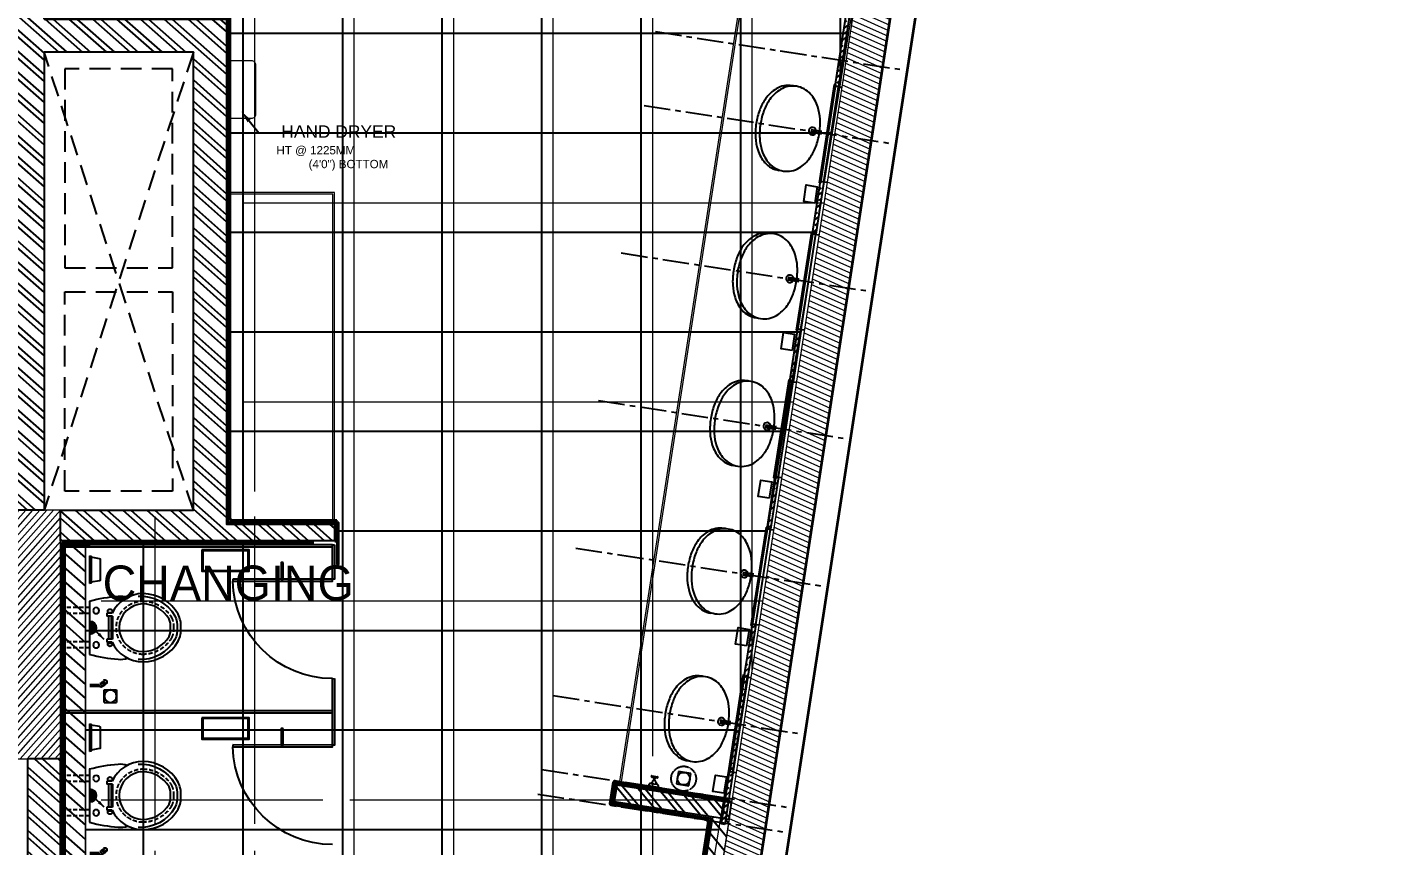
# Model space of a CAD drawing. Header units: millimetres. Extents: x 263321 to 4958806, y 33647 to 987811.
# Drawn here: x 2412787 to 2421064, y 479436 to 484368 of the extents above; entities that cross this region are included whole.
import ezdxf
from ezdxf import colors
from ezdxf.entities.mleader import LeaderData, LeaderLine
from ezdxf.math import Vec2, Vec3

# ---------------------------------------------------------------- set-up
doc = ezdxf.new("R2010")
doc.units = ezdxf.units.MM
doc.linetypes.add('CENTER', pattern=[50.8, 31.75, -6.35, 6.35, -6.35])
doc.linetypes.add('HIDDEN', pattern=[0.375, 0.25, -0.125])
for name, color, linetype in [('A-PLAN-CL', 8, 'CENTER'), ('A-PLAN-GRANITE', 5, 'Continuous'), ('A-PLAN-HATCH2', 8, 'Continuous'), ('A-PLAN-HIDDEN', 1, 'HIDDEN'), ('A-PLAN-PLASTER', 67, 'Continuous'), ('A-PLAN-SANITARY FIXTURES', 35, 'Continuous'), ('A-PLAN-TILE', 32, 'Continuous'), ('A-PLAN-WALL', 6, 'Continuous'), ('A-PLAN-WALL HATCH', 8, 'Continuous'), ('FLOORING TOA', 7, 'Continuous'), ('TEXT', 250, 'Continuous'), ('TOA-FC-MODULAR', 7, 'Continuous')]:
    doc.layers.add(name, color=color, linetype=linetype)
for name, color, linetype, lineweight in [('A-PLAN-COLUMN', 3, 'Continuous', 0), ('A-PLAN-RCC-HATCH', 8, 'Continuous', 13), ('A-PLAN-THIN', 251, 'Continuous', 15), ('Base 7th & 9th', 250, 'Continuous', 35), ('FC DIM', 7, 'Continuous', 0), ('SANITARY', 34, 'Continuous', 20), ('TOA-FL-TILE-4', 8, 'Continuous', 5)]:
    doc.layers.add(name, color=color, linetype=linetype, lineweight=lineweight)
doc.styles.add('ARIAL', font='arial.ttf')
doc.styles.get("Standard").update_dxf_attribs({"font": 'arial.ttf'})

# ---------------------------------------------------------------- blocks, each defined once
blk = doc.blocks.new('WC')
at = {"layer": 'A-PLAN-SANITARY FIXTURES', "color": 35}
for p, q in [((-59, 416.3), (-10, 424.7)), ((-10, 424.7), (-10, 274.8)), ((0, 433.3), (0, 266.3)), ((-64, 411.3), (-64, 288.3)), ((-59, 283.3), (-10, 274.8)), ((-162.6, -375), (-162.6, -450)), ((-87.6, -375), (-162.6, -375)), ((-87.6, -450), (-87.6, -375)), ((-56.5, -355), (-56.4, -344.5)), ((-56.5, -355), (0, -355)), ((-56.4, -344.5), (0, -344.5)), ((-87.6, -450), (-162.6, -450))]:
    blk.add_line(p, q, dxfattribs=at)
at = {"layer": 'A-PLAN-SANITARY FIXTURES'}
for p, q in [((-135.4, 87.3), (-103.3, 87.3)), ((-110.5, 92.1), (-134.3, 92.1)), ((-103.3, 87.3), (-103.3, 68.9)), ((0, 160.7), (0, -160.7)), ((-137.8, 68.9), (-103.3, 68.9)), ((-137.8, 68.9), (-137.8, -68.9)), ((-129.5, 68.9), (-129.5, -68.9)), ((-114.4, 68.9), (-114.4, -68.9)), ((-137.8, -68.9), (-103.3, -68.9)), ((-103.3, -68.9), (-103.3, -87.3)), ((-87.6, -70.4), (-20, -2.9)), ((-135.4, -87.3), (-103.3, -87.3)), ((-110.5, -92.1), (-134.3, -92.1))]:
    blk.add_line(p, q, dxfattribs=at)
at = {"layer": 'A-PLAN-SANITARY FIXTURES', "linetype": 'HIDDEN', "ltscale": 100}
for p, q in [((0, 121.7), (160.7, 121.7)), ((0, 85), (160.7, 85)), ((160.7, 121.7), (160.7, 85)), ((0, -85), (160.7, -85)), ((0, -121.7), (160.7, -121.7)), ((160.7, -85), (160.7, -121.7))]:
    blk.add_line(p, q, dxfattribs=at)
at = {"layer": 'A-PLAN-SANITARY FIXTURES'}
for points in [[(-550, 0, -0.12736), (-533.6, 81.5, -0.267926), (-321.6, 205.5, -0.291082), (-135.4, 87.3, -0.267926)], [(-292.7, 190, 0.282395), (-514.3, 71.3, 0.128205), (-528.2, 0, 0.128205), (-514.3, -71.3, 0.282395), (-292.7, -192.4)], [(0, 160.7, 0.051675), (-171.6, 190, 0.105989), (-229.1, 183.6, 0.06337)], [(-135.4, -87.3, -0.291082), (-321.6, -205.5, -0.267926), (-533.6, -81.5, -0.12736), (-550, 0, -0.12736)], [(0, -160.7, -0.051675), (-171.6, -190, -0.105989), (-229.1, -183.6, -0.06337)]]:
    blk.add_lwpolyline(points, format="xyb", dxfattribs=at)
at = {"layer": 'A-PLAN-SANITARY FIXTURES', "linetype": 'HIDDEN', "ltscale": 100}
blk.add_lwpolyline([(-505.2, 0, -0.129476), (-493.9, 60.6, -0.265771), (-321.5, 160.7, -1), (-321.5, -160.7, -0.265771), (-493.9, -60.6, -0.129476)], format="xyb", close=True, dxfattribs=at)
at = {"layer": 'A-PLAN-SANITARY FIXTURES'}
blk.add_lwpolyline([(-487.9, 0, -0.130858), (-478.6, 52.6, -0.264614), (-321.4, 143.5, -0.999609), (-321.4, -143.5, -0.264614), (-478.6, -52.6, -0.130858)], format="xyb", close=True, dxfattribs=at)
at = {"layer": 'A-PLAN-SANITARY FIXTURES', "const_width": 40}
blk.add_lwpolyline([(0, 20, 1), (0, -20, 1)], format="xyb", dxfattribs=at)
at = {"layer": 'A-PLAN-SANITARY FIXTURES'}
for centre in [(-39.3, 103.3), (-39.3, -103.3)]:
    blk.add_circle(centre, 18.4, dxfattribs=at)
at = {"layer": 'A-PLAN-SANITARY FIXTURES', "color": 35}
blk.add_circle((-125.1, -412.5), 37.5, dxfattribs=at)
for centre, radius, start, end in [((-59, 411.3), 5, 90, 180), ((0, 423.3), 10, 90.01201, 171.46923), ((-59, 288.3), 5, 180, 270), ((0, 276.3), 10, 188.53077, 269.98799), ((-90.9, -327.2), 13.4, 59.03852, 15.49678), ((-80.1, -336.9), 13.4, 80.60332, 25.70351), ((-69.4, -344.4), 13.4, 84.22203, 337.48366)]:
    blk.add_arc(centre, radius, start, end, dxfattribs=at)
at = {"layer": 'A-PLAN-SANITARY FIXTURES'}
for centre, radius, start, end in [((-122.4, 99), 13.8, 329.83099, 210.16901), ((0, 0), 40, 90.03581, 269.96419), ((-122.4, -99), 13.8, 149.83099, 30.16901)]:
    blk.add_arc(centre, radius, start, end, dxfattribs=at)
blk.add_solid([(-62.5, -31.2), (-48.4, -45.3), (-87.6, -70.4)], dxfattribs=at)
blk = doc.blocks.new('FT')
at = {"layer": 'A-PLAN-SANITARY FIXTURES'}
for p, q in [((37.5, 37.5), (-37.5, 37.5)), ((-37.5, 37.5), (-37.5, -37.5)), ((37.5, -37.5), (37.5, 37.5)), ((-37.5, -37.5), (37.5, -37.5))]:
    blk.add_line(p, q, dxfattribs=at)
at = {"layer": 'A-PLAN-SANITARY FIXTURES', "color": 1, "linetype": 'HIDDEN'}
blk.add_circle((0, 0), 75, dxfattribs=at)
at = {"layer": 'A-PLAN-SANITARY FIXTURES'}
blk.add_circle((0, 0), 37.5, dxfattribs=at)
blk = doc.blocks.new('A$C086B7908')
at = {"layer": 'A-PLAN-SANITARY FIXTURES'}
for p, q in [((0, 30), (4.8, 30)), ((0, -30), (0, 30)), ((16.8, 18), (16.8, -18)), ((16.8, 12), (26.4, 12)), ((38.1, 2.4), (55.7, 2.4)), ((38.4, 0), (38.4, 0)), ((55.7, 18.5), (55.7, -14.9)), ((62.9, 18.5), (62.9, -14.9)), ((4.8, -30), (0, -30)), ((26.4, -12), (16.8, -12)), ((38.1, -2.4), (55.7, -2.4))]:
    blk.add_line(p, q, dxfattribs=at)
for centre, radius, start, end in [((4.8, 18), 12, 0, 90), ((26.4, 0), 12, 0, 90), ((26.4, 0), 12, 270, 0), ((59.3, 18.5), 3.6, 0, 180), ((4.8, -18), 12, 270, 0), ((59.3, -14.9), 3.6, 180, 0)]:
    blk.add_arc(centre, radius, start, end, dxfattribs=at)
blk = doc.blocks.new('MIR')
at = {"layer": 'A-PLAN-SANITARY FIXTURES'}
for p, q in [((-8, 590), (-48, 590)), ((-28, 10), (-28, 590)), ((-8, 10), (-48, 10))]:
    blk.add_line(p, q, dxfattribs=at)
at = {"layer": 'A-PLAN-SANITARY FIXTURES', "color": 86, "ltscale": 3}
for p, q in [((0, 600), (-8, 600)), ((-8, 600), (-8, 0)), ((0, 600), (0, 0)), ((0, 0), (-8, 0))]:
    blk.add_line(p, q, dxfattribs=at)
blk = doc.blocks.new('A$C01672F36')
at = {"layer": 'A-PLAN-SANITARY FIXTURES'}
for p, q in [((332.3, 260.9), (398.3, 260.9)), ((332.3, 244.4), (398.3, 244.4))]:
    blk.add_line(p, q, dxfattribs=at)
at = {"layer": 'A-PLAN-SANITARY FIXTURES', "extrusion": (0, 0, -1)}
for centre, major_axis, start_param, end_param in [((179.5, 374.1), (100.9, 100.9), 4.802685, 5.497787), ((205.4, 374.1), (100.9, 100.9), 4.802685, 5.497787), ((205.4, 374.1), (-100.9, 100.9), 0.785398, 1.4805), ((299, 282.6), (209.7, 209.7), 4.129895, 4.387986), ((225.3, 319.2), (151.5, 151.5), 4.387986, 4.802685), ((324.9, 282.6), (209.7, 209.7), 4.129895, 4.387986), ((251.1, 319.2), (-151.5, 151.5), 5.958782, 6.373481), ((159.6, 319.2), (151.5, 151.5), 6.192889, 6.607589), ((85.8, 282.6), (-209.7, 209.7), 1.8952, 2.153291), ((416.4, 258.4), (294.5, 294.5), 3.926991, 4.129895), ((442.3, 258.4), (-294.5, 294.5), 5.497787, 5.700691), ((-31.6, 258.4), (294.5, 294.5), 0.582494, 0.785398), ((416.4, 258.4), (-294.5, 294.5), 5.294883, 5.497787), ((442.3, 258.4), (294.5, 294.5), 3.724087, 3.926991), ((-31.6, 258.4), (294.5, 294.5), 0.785398, 0.988302), ((299, 234.3), (209.7, 209.7), 3.465996, 3.724087), ((324.9, 234.3), (-209.7, 209.7), 5.036792, 5.294883), ((85.8, 234.3), (209.7, 209.7), 0.988302, 1.246393), ((225.3, 197.6), (151.5, 151.5), 3.051297, 3.465996), ((251.1, 197.6), (151.5, 151.5), 3.051297, 3.465996), ((159.6, 197.6), (-151.5, 151.5), 2.817189, 3.231889), ((179.5, 142.7), (100.9, 100.9), 2.356194, 3.051297), ((205.4, 142.7), (100.9, 100.9), 2.356194, 3.051297), ((179.5, 142.7), (-100.9, 100.9), 3.836216, 3.926991), ((205.4, 142.7), (-100.9, 100.9), 3.231889, 3.926991)]:
    blk.add_ellipse(centre, major_axis=major_axis, ratio=1, start_param=start_param, end_param=end_param, dxfattribs=at)
at = {"layer": 'A-PLAN-SANITARY FIXTURES'}
blk.add_ellipse((342.6, 252.7), major_axis=(-16, 16), ratio=1, dxfattribs=at)
blk = doc.blocks.new('3')
at = {"layer": 'A-PLAN-SANITARY FIXTURES'}
blk.add_lwpolyline([(6494549.2, -2162401.7), (6494537.2, -2162401.7), (6494537.2, -2161801.7), (6494549.2, -2161801.7)], close=True, dxfattribs=at)
blk.add_arc((6494550.6, -2161800.4), 601.4, 180.11961, 268.72294, dxfattribs=at)
blk = doc.blocks.new('PH')
at = {"layer": 'A-PLAN-SANITARY FIXTURES'}
for points in [[(142.5, 135.5), (142.5, 7.5), (-142.5, 7.5), (-142.5, 135.5)], [(137.5, 130.5), (137.5, 12.5), (-137.5, 12.5), (-137.5, 130.5)]]:
    blk.add_lwpolyline(points, close=True, dxfattribs=at)

msp = doc.modelspace()

# ---------------------------------------------------------------- hatches: boundary and pattern name
at = {"layer": 'A-PLAN-GRANITE'}
h = msp.add_hatch(dxfattribs=at)
h.set_pattern_fill('ANSI33', color=256, scale=200, angle=264.71629, style=0)
h.set_pattern_definition([(219.716287, (3097206.945, 1044853.246), (-31.9493253, 38.4608972), []), (219.716287, (3097203.69, 1044818.04), (-31.9493253, 38.4608972), [25, -12.5])])
h.paths.add_polyline_path([(2417676.3, 484011.5), (2417656.6, 484014.6), (2417891.2, 485538.1), (2417911.5, 485538.1)])
h = msp.add_hatch(dxfattribs=at)
h.set_pattern_fill('ANSI33', color=256, scale=200, angle=264.71629, style=0)
h.set_pattern_definition([(219.716287, (3062969.987, 1047905.096), (-31.9493253, 38.4608972), []), (219.716287, (3062966.73, 1047869.89), (-31.9493253, 38.4608972), [25, -12.5])])
h.paths.add_polyline_path([(2417539.3, 483122), (2417519.6, 483125.1), (2417568.3, 483441.3), (2417588, 483438.3)])
h = msp.add_hatch(dxfattribs=at)
h.set_pattern_fill('ANSI33', color=256, scale=200, angle=264.71629, style=0)
h.set_pattern_definition([(219.716287, (3062887.11, 1047008.92), (-31.9493253, 38.4608972), []), (219.716287, (3062883.853, 1046973.715), (-31.9493253, 38.4608972), [25, -12.5])])
h.paths.add_polyline_path([(2417402.3, 482232.5), (2417382.5, 482235.5), (2417431.3, 482551.8), (2417451, 482548.8)])
h = msp.add_hatch(dxfattribs=at)
h.set_pattern_fill('ANSI33', color=256, scale=200, angle=264.71629, style=0)
h.set_pattern_definition([(219.716287, (3062804.23, 1046112.744), (-31.9493253, 38.4608972), []), (219.716287, (3062800.974, 1046077.54), (-31.9493253, 38.4608972), [25, -12.5])])
h.paths.add_polyline_path([(2417265.3, 481343), (2417245.5, 481346), (2417294.2, 481662.3), (2417314, 481659.3)])
h = msp.add_hatch(dxfattribs=at)
h.set_pattern_fill('ANSI33', color=256, scale=200, angle=264.71629, style=0)
h.set_pattern_definition([(219.716287, (3062628.066, 1044207.873), (-31.9493253, 38.4608972), []), (219.716287, (3062624.81, 1044172.667), (-31.9493253, 38.4608972), [25, -12.5])])
h.paths.add_polyline_path([(2416991.1, 479563), (2416971.3, 479566), (2417157.1, 480771.8), (2417176.8, 480768.8)])
at = {"layer": 'A-PLAN-HATCH2'}
h = msp.add_hatch(dxfattribs=at)
h.set_pattern_fill('ANSI31', color=256, scale=20, angle=-86.52692, style=0)
h.set_pattern_definition([(318.473079, (2127116.784, 661004.4), (42.098715, 47.538913), [])])
h.paths.add_polyline_path([(2412986.6, 474208.1), (2412986.6, 481273.1), (2413136.6, 481273.1), (2413136.6, 474208.1)])
h = msp.add_hatch(dxfattribs=at)
h.set_pattern_fill('ANSI31', color=256, scale=500, angle=264.71629, style=0)
h.set_pattern_definition([(309.716287, (3058216.66, 388547.964), (48.0761215, 39.9366566), [])])
h.paths.add_polyline_path([(2416085.3, 474208.1), (2416917.4, 479609.8), (2417016.2, 479594.5), (2416186.5, 474208.1)])
at = {"layer": 'A-PLAN-RCC-HATCH'}
h = msp.add_hatch(dxfattribs=at)
h.set_pattern_fill('ANSI31', color=256, scale=10, angle=110.98876, style=0)
h.set_pattern_definition([(155.9887564, (2096121.675, -234058.357), (-12.91958, -29.0025335), [])])
h.paths.add_polyline_path([(2417965.9, 485757.8), (2416155.7, 474007.8), (2416378.1, 473973.6), (2418188.3, 485723.5)])
h = msp.add_hatch(dxfattribs=at)
h.set_pattern_fill('ANSI31', color=256, scale=250, angle=93.47308, style=0)
h.set_pattern_definition([(48.473079, (2008734.834, 479360.592), (23.3951343, -20.7178714), [])])
h.paths.add_polyline_path([(2412686.6, 481458.1), (2412686.6, 479958.1), (2412986.6, 479958.1), (2412986.6, 481458.1)])
at = {"layer": 'A-PLAN-WALL HATCH'}
h = msp.add_hatch(dxfattribs=at)
h.set_pattern_fill('ANSI32', color=256, scale=10, angle=-86.52692, style=0)
h.set_pattern_definition([(318.47308, (2212519.69, 243190.08), (63.148072, 71.30837), []), (318.47308, (2212522.41, 243145.26), (63.148072, 71.30837), [])])
h.paths.add_polyline_path([(2412886.6, 484418.1), (2413986.6, 484418.1), (2413986.6, 481373.1), (2414636.6, 481373.1), (2414636.6, 481273.1), (2412986.6, 481273.1), (2412986.6, 481458.1), (2413786.6, 481458.1), (2413786.6, 484218.1), (2412886.6, 484218.1), (2412886.6, 481458.1), (2412686.6, 481458.1), (2412686.6, 483758.1), (2412476.6, 483758.1), (2412476.6, 483958.1), (2412686.6, 483958.1), (2412686.6, 484518.1), (2412886.6, 484518.1)])
h = msp.add_hatch(dxfattribs=at)
h.set_pattern_fill('ANSI32', color=256, scale=10, angle=-86.52692, style=0)
h.set_pattern_definition([(318.47308, (2127116.78, 661004.4), (63.148072, 71.30837), []), (318.47308, (2127119.5, 660959.58), (63.148072, 71.30837), [])])
h.paths.add_polyline_path([(2412986.6, 474458.1), (2412986.6, 479958.1), (2412786.6, 479958.1), (2412786.6, 474458.1)])
h = msp.add_hatch(dxfattribs=at)
h.set_pattern_fill('ANSI32', color=256, scale=250, angle=264.71629, style=0)
h.set_pattern_definition([(309.716287, (2831105.66, 92919.89), (72.114182, 59.904985), []), (309.716287, (2831101.59, 92875.89), (72.114182, 59.904985), [])])
h.paths.add_polyline_path([(2417031.4, 479693.4), (2416339.6, 479799.9), (2416324.4, 479701.1), (2417016.2, 479594.5)])
at = {"layer": 'FLOORING TOA', "true_color": 0xc7c8ca}
h = msp.add_hatch(dxfattribs=at)
h.set_pattern_fill('EARTH', color=9, scale=120)
edge = h.paths.add_edge_path()
edge.add_line((2399150.3, 470683.1), (2406751.6, 470683.1))
edge.add_line((2406751.6, 470683.1), (2406751.6, 489283.1))
edge.add_line((2406751.6, 489283.1), (2406777, 491421.9))
edge.add_line((2406777, 491421.9), (2410711.6, 491383.1))
edge.add_line((2410711.6, 491383.1), (2410711.6, 490662.8))
edge.add_line((2410711.6, 490662.8), (2412251.6, 490662.8))
edge.add_line((2412251.6, 490662.8), (2412251.6, 491383.1))
edge.add_line((2412251.6, 491383.1), (2413501.6, 491383.1))
edge.add_line((2413501.6, 491383.1), (2413501.6, 490641.9))
edge.add_line((2413501.6, 490641.9), (2414541.6, 490641.9))
edge.add_line((2414541.6, 490641.9), (2414541.6, 491383.1))
edge.add_line((2414541.6, 491383.1), (2419059.8, 491383.1))
edge.add_line((2419059.8, 491383.1), (2419290.9, 492883.1))
edge.add_line((2419290.9, 492883.1), (2413191.6, 492883.1))
edge.add_line((2413191.6, 492883.1), (2413191.6, 495458.2))
edge.add_line((2413191.6, 495458.2), (2416206.2, 495458.2))
edge.add_line((2416206.2, 495458.2), (2416206.2, 496558.2))
edge.add_line((2416206.2, 496558.2), (2413191.6, 496558.2))
edge.add_line((2413191.6, 496558.2), (2413191.6, 498963.1))
edge.add_line((2413191.6, 498963.1), (2411651.6, 498963.1))
edge.add_line((2411651.6, 498963.1), (2411651.6, 492883.1))
edge.add_line((2411651.6, 492883.1), (2404451.6, 492883.1))
edge.add_line((2404451.6, 492883.1), (2404452.6, 502283.1))
edge.add_line((2404452.6, 502283.1), (2402951.6, 502283.1))
edge.add_line((2402951.6, 502283.1), (2402951.4, 497183.5))
edge.add_line((2402951.4, 497183.5), (2402951.6, 497133.1))
edge.add_line((2402951.6, 497133.1), (2399951.6, 497133.1))
edge.add_line((2399951.6, 497133.1), (2399951.6, 505326.9))
edge.add_arc((2397396.4, -38564.5), 543897.4, 89.730828, 95.307778)
edge.add_line((2347082.8, 503000.8), (2347082.9, 472483.1))
edge.add_line((2347082.9, 472483.1), (2343851.6, 472483.1))
edge.add_line((2343851.6, 472483.1), (2343851.6, 458383.2))
edge.add_line((2343851.6, 458383.2), (2354252.4, 458383.2))
edge.add_line((2354252.4, 458383.2), (2354252.7, 455753.4))
edge.add_arc((2374151.3, 141679.3), 314703.8, 88.069715, 93.625218, ccw=False)
edge.add_line((2384751.6, 456204.5), (2384751.6, 459200.3))
edge.add_line((2384751.6, 459200.3), (2394751.8, 459200.3))
edge.add_line((2394751.8, 459200.3), (2394749.6, 457484.3))
edge.add_line((2394749.6, 457484.3), (2395751.6, 457483.1))
edge.add_line((2395751.6, 457483.1), (2395751.6, 458383.1))
edge.add_line((2395751.6, 458383.1), (2396651.6, 458383.1))
edge.add_line((2396651.6, 458383.1), (2396651.6, 459197.4))
edge.add_line((2396651.6, 459197.4), (2399811.2, 459198))
edge.add_line((2399811.2, 459198), (2399811.2, 460833.1))
edge.add_line((2399811.2, 460833.1), (2398551.6, 460833.1))
edge.add_line((2398551.6, 460833.1), (2398551.6, 466883.1))
edge.add_line((2398551.6, 466883.1), (2403551.7, 466883.1))
edge.add_line((2403551.7, 466883.1), (2403551.7, 465533.1))
edge.add_line((2403551.7, 465533.1), (2407851.7, 465533.1))
edge.add_line((2407851.7, 465533.1), (2407851.7, 460783.1))
edge.add_line((2407851.7, 460783.1), (2409491.6, 460783.1))
edge.add_line((2409491.6, 460783.1), (2409496.3, 466883.1))
edge.add_line((2409496.3, 466883.1), (2415285.8, 466883.1))
edge.add_line((2415285.8, 466883.1), (2415516.9, 468383.1))
edge.add_line((2415516.9, 468383.1), (2399151.6, 468383.1))
edge.add_arc((2399151.6, 468983.1), 600, 180.00022, 269.99765, ccw=False)
edge.add_line((2398551.6, 468983.1), (2398551.6, 470083.1))
edge.add_arc((2399151.6, 470083.1), 600, 90.12503, 179.99987, ccw=False)
edge = h.paths.add_edge_path(flags=16)
edge.add_line((2350804.3, 495933.1), (2349254.3, 495933.1))
edge.add_arc((2349254.3, 495533.1), 400, 90.00028, 179.78887)
edge.add_line((2348854.3, 495534.5), (2348854.3, 492844.4))
edge.add_line((2348854.3, 492844.4), (2350804.3, 492844.4))
edge.add_line((2350804.3, 492844.4), (2350804.3, 495933.1))
h.paths.add_polyline_path([(2380451.6, 495933.1), (2394411.6, 495933.1), (2394411.6, 489283.1), (2388129.7, 489289.9), (2388129.7, 487283.1), (2379984.7, 487283), (2379984.7, 489283.1), (2380551.6, 489283.1)], flags=16)
edge = h.paths.add_edge_path(flags=16)
edge.add_line((2404951.6, 487283.1), (2348951.6, 487283.1))
edge.add_arc((2348951.6, 486983.1), 300, 90, 179.99701)
edge.add_line((2348651.6, 486983.1), (2348650.9, 472483.1))
edge.add_line((2348650.9, 472483.1), (2404951.6, 472483.1))
edge.add_line((2404951.6, 472483.1), (2404951.6, 487283.1))
h.paths.add_polyline_path([(2396751.6, 460833.1), (2396751.6, 464283.1)], flags=16)
at = {"layer": 'TOA-FC-MODULAR'}
h = msp.add_hatch(dxfattribs=at)
h.set_pattern_fill('_USER', color=252, scale=600, angle=270, double=1, pattern_type=0)
h.set_pattern_definition([(270, (2412886.66, 485533.06), (600, -1e-13), []), (0, (2412886.66, 485533.06), (0, 600), [])])
h.paths.add_polyline_path([(2412886.7, 485557.9), (2417934.8, 485558.1), (2416085.3, 474208.1), (2413136.6, 474208.1), (2413136.6, 481273.1), (2414636.6, 481273.1), (2414636.6, 481373.1), (2413986.6, 481373.1), (2413986.6, 484418.1), (2412886.6, 484418.1)])
at = {"layer": 'TOA-FL-TILE-4'}
h = msp.add_hatch(dxfattribs=at)
h.set_pattern_fill('_USER', color=253, scale=600, angle=90, pattern_type=0)
h.set_pattern_definition([(90, (2412956, 485710.15), (-600, 4e-14), [])])
edge = h.paths.add_edge_path()
edge.add_line((2412956, 485710.2), (2412956, 484615.2))
edge.add_line((2412956, 484615.2), (2414071, 484615.2))
edge.add_arc((2414071, 484605.2), 10, -0.00004, 90.00004, ccw=False)
edge.add_line((2414081, 484605.2), (2414081, 481570.2))
edge.add_line((2414081, 481570.2), (2414721, 481570.2))
edge.add_arc((2414721, 481560.2), 10, -0.26121, 90, ccw=False)
edge.add_line((2414731, 481560.1), (2414723, 481303.2))
edge.add_line((2414723, 481303.2), (2414568, 481304.7))
edge.add_line((2414568, 481304.7), (2414568, 481419.7))
edge.add_line((2414568, 481419.7), (2413231, 481420.2))
edge.add_line((2413231, 481420.2), (2413231, 479567.8))
edge.add_line((2413231, 479567.8), (2414568, 479567.6))
edge.add_line((2414568, 479567.6), (2414568, 480702.2))
edge.add_line((2414568, 480702.2), (2414731, 480702.2))
edge.add_line((2414731, 480702.2), (2414731, 479403.7))
edge.add_line((2414731, 479403.7), (2413231, 479403.7))
edge.add_line((2413231, 479403.7), (2413223, 474405.2))
edge.add_line((2413223, 474405.2), (2416132.6, 474408.1))
edge.add_line((2416132.6, 474408.1), (2416958.2, 479760.9))
edge.add_line((2416958.2, 479760.9), (2416375.1, 479850.7))
edge.add_arc((2416376.6, 479860.6), 10, 170.8501, 261.24321, ccw=False)
edge.add_line((2416366.7, 479862.2), (2416386.5, 479990.7))
edge.add_arc((2416396.1, 479989.2), 9.75, 79.79276, 171.24321, ccw=False)
edge.add_line((2416397.9, 479998.8), (2417065, 479896.3))
edge.add_line((2417065, 479896.3), (2417957.5, 485690.2))
edge.add_line((2417957.5, 485690.2), (2415381, 485690.2))
edge.add_line((2415381, 485690.2), (2415381, 484575.2))
edge.add_arc((2415371, 484575.2), 10, 270, 360, ccw=False)
edge.add_line((2415371, 484565.2), (2415241, 484565.2))
edge.add_arc((2415241, 484575.2), 10, 179.99719, 270, ccw=False)
edge.add_line((2415231, 484575.2), (2415231, 485705.2))
edge.add_line((2415231, 485705.2), (2412956, 485710.2))
h = msp.add_hatch(dxfattribs=at)
h.set_pattern_fill('_USER', color=253, scale=1200, pattern_type=0)
h.set_pattern_definition([(0, (2412956, 485710.2), (0, 1200), [])])
edge = h.paths.add_edge_path()
edge.add_line((2412956, 485710.2), (2412956, 484615.2))
edge.add_line((2412956, 484615.2), (2414071, 484615.2))
edge.add_arc((2414071, 484605.2), 10, -0.00004, 90.00004, ccw=False)
edge.add_line((2414081, 484605.2), (2414081, 481570.2))
edge.add_line((2414081, 481570.2), (2414721, 481570.2))
edge.add_arc((2414721, 481560.2), 10, -0.26121, 90, ccw=False)
edge.add_line((2414731, 481560.1), (2414723, 481303.2))
edge.add_line((2414723, 481303.2), (2414568, 481304.7))
edge.add_line((2414568, 481304.7), (2414568, 481419.7))
edge.add_line((2414568, 481419.7), (2413231, 481420.2))
edge.add_line((2413231, 481420.2), (2413231, 479567.8))
edge.add_line((2413231, 479567.8), (2414568, 479567.6))
edge.add_line((2414568, 479567.6), (2414568, 480702.2))
edge.add_line((2414568, 480702.2), (2414731, 480702.2))
edge.add_line((2414731, 480702.2), (2414731, 479403.7))
edge.add_line((2414731, 479403.7), (2413231, 479403.7))
edge.add_line((2413231, 479403.7), (2413223, 474405.2))
edge.add_line((2413223, 474405.2), (2416132.6, 474408.1))
edge.add_line((2416132.6, 474408.1), (2416958.2, 479760.9))
edge.add_line((2416958.2, 479760.9), (2416375.1, 479850.7))
edge.add_arc((2416376.6, 479860.6), 10, 170.8501, 261.24321, ccw=False)
edge.add_line((2416366.7, 479862.2), (2416386.5, 479990.7))
edge.add_arc((2416396.1, 479989.2), 9.75, 79.79276, 171.24321, ccw=False)
edge.add_line((2416397.9, 479998.8), (2417065, 479896.3))
edge.add_line((2417065, 479896.3), (2417957.5, 485690.2))
edge.add_line((2417957.5, 485690.2), (2415381, 485690.2))
edge.add_line((2415381, 485690.2), (2415381, 484575.2))
edge.add_arc((2415371, 484575.2), 10, 270, 360, ccw=False)
edge.add_line((2415371, 484565.2), (2415241, 484565.2))
edge.add_arc((2415241, 484575.2), 10, 179.99719, 270, ccw=False)
edge.add_line((2415231, 484575.2), (2415231, 485705.2))
edge.add_line((2415231, 485705.2), (2412956, 485710.2))

# ---------------------------------------------------------------- linework, layer by layer
at = {"layer": 'A-PLAN-CL', "linetype": 'CENTER', "ltscale": 5}
for p, q in [((2416572.1, 484342.5), (2418046, 484115.5)), ((2416503.6, 483897.7), (2417977.5, 483670.7)), ((2416366.6, 483008.2), (2417840.5, 482781.2)), ((2416229.6, 482118.7), (2417703.5, 481891.7)), ((2416092.5, 481229.2), (2417566.4, 481002.2)), ((2415955.5, 480339.7), (2417429.4, 480112.7)), ((2415887, 479894.9), (2417360.9, 479667.9)), ((2415864.2, 479746.7), (2417338.1, 479519.7))]:
    msp.add_line(p, q, dxfattribs=at)
at = {"layer": 'A-PLAN-COLUMN', "elevation": 0}
msp.add_lwpolyline([(2417965.6, 485758.1), (2416155.7, 474008.1), (2416378.1, 473973.8), (2418188, 485723.8), (2417965.6, 485758.1)], dxfattribs=at)
msp.add_lwpolyline([(2412686.6, 481458.1), (2412686.6, 479958.1), (2412986.6, 479958.1), (2412986.6, 481458.1)], close=True, dxfattribs=at)
at = {"layer": 'A-PLAN-GRANITE', "lineweight": -3, "ltscale": 3, "elevation": 0}
for points in [[(2417676.3, 484011.5), (2417656.6, 484014.6), (2417891.2, 485538.1), (2417911.5, 485538.1)], [(2417539.3, 483122), (2417519.6, 483125.1), (2417568.3, 483441.3), (2417588, 483438.3)], [(2417402.3, 482232.5), (2417382.5, 482235.5), (2417431.3, 482551.8), (2417451, 482548.8)], [(2417265.3, 481343), (2417245.5, 481346), (2417294.2, 481662.3), (2417314, 481659.3)], [(2416991.1, 479563), (2416971.3, 479566), (2417157.1, 480771.8), (2417176.8, 480768.8)]]:
    msp.add_lwpolyline(points, close=True, dxfattribs=at)
at = {"layer": 'A-PLAN-HIDDEN', "ltscale": 500}
for p, q in [((2413786.6, 481458.1), (2412886.6, 484218.1)), ((2413786.6, 484218.1), (2412886.6, 481458.1))]:
    msp.add_line(p, q, dxfattribs=at)
at = {"layer": 'A-PLAN-HIDDEN', "ltscale": 500, "elevation": 0}
for points in [[(2413011.6, 482918.1), (2413661.6, 482918.1), (2413661.6, 484118.1), (2413011.6, 484118.1)], [(2413011.6, 482773.1), (2413661.6, 482773.1), (2413661.6, 481573.1), (2413011.6, 481573.1)]]:
    msp.add_lwpolyline(points, close=True, dxfattribs=at)
at = {"layer": 'A-PLAN-PLASTER'}
for q in [(2416313, 479692.7), (2417032.9, 479703.2)]:
    msp.add_line((2416331.2, 479811.3), q, dxfattribs=at)
at = {"layer": 'A-PLAN-PLASTER', "elevation": 0}
for points in [[(2414646.6, 481263.1), (2414646.6, 481383.1), (2413996.6, 481383.1), (2413996.6, 484428.1), (2412886.6, 484428.1)], [(2414956.6, 474218.1), (2412996.6, 474218.1), (2412996.6, 481263.1), (2414513.6, 481263.1)], [(2416313, 479692.7), (2416906, 479601.4), (2416076.7, 474218.1), (2414956.6, 474218.1)]]:
    msp.add_lwpolyline(points, dxfattribs=at)
at = {"layer": 'A-PLAN-SANITARY FIXTURES', "color": 35, "elevation": 0}
for points in [[(2417532.7, 483309.2), (2417466.5, 483319.4), (2417481.8, 483418.2), (2417548, 483408)], [(2417395.7, 482419.7), (2417329.5, 482429.9), (2417344.7, 482528.7), (2417411, 482518.5)], [(2417258.7, 481530.2), (2417192.5, 481540.4), (2417207.7, 481639.2), (2417273.9, 481629)], [(2414624.6, 481236.1), (2414624.6, 481248.1), (2412986.6, 481248.1), (2412986.6, 481236.1)], [(2417121.7, 480640.7), (2417055.5, 480650.9), (2417070.7, 480749.7), (2417136.9, 480739.5)], [(2414624.6, 480236.1), (2414624.6, 480248.1), (2412986.6, 480248.1), (2412986.6, 480236.1)], [(2416984.7, 479751.2), (2416918.5, 479761.4), (2416933.7, 479860.2), (2416999.9, 479850)]]:
    msp.add_lwpolyline(points, close=True, dxfattribs=at)
at = {"layer": 'A-PLAN-SANITARY FIXTURES', "elevation": 0}
for points in [[(2414636.6, 481248.1), (2414636.6, 481042.2), (2414624.6, 481042.2), (2414624.6, 481248.1), (2414636.6, 481248.1)], [(2414636.6, 480442.2), (2414636.6, 480042.2), (2414624.6, 480042.2), (2414624.6, 480442.2), (2414636.6, 480442.1)]]:
    msp.add_lwpolyline(points, dxfattribs=at)
for points in [[(2414328.6, 481142.2), (2414316.6, 481142.2), (2414316.6, 481042.2), (2414328.6, 481042.2)], [(2414328.4, 480142.2), (2414316.4, 480142.2), (2414316.4, 480042.2), (2414328.4, 480042.2)]]:
    msp.add_lwpolyline(points, close=True, dxfattribs=at)
at = {"layer": 'A-PLAN-THIN'}
for p, q in [((2416358.2, 479822.4), (2417136.2, 484873.1)), ((2416368.1, 479820.8), (2417147.9, 484883.1)), ((2413136.6, 481273.1, 0), (2413136.6, 474208.1, 0)), ((2416917.4, 479609.8), (2416087.7, 474223.3))]:
    msp.add_line(p, q, dxfattribs=at)
at = {"layer": 'A-PLAN-THIN', "elevation": 0}
for points in [[(2414636.6, 481373.1), (2414636.6, 483373.1), (2414011.6, 483373.1)], [(2414626.6, 481373.1), (2414626.6, 483363.1), (2414011.6, 483363.1)]]:
    msp.add_lwpolyline(points, dxfattribs=at)
for points in [[(2412986.6, 474208.1), (2412986.6, 481273.1), (2413136.6, 481273.1), (2413136.6, 474208.1)], [(2416085.3, 474208.1), (2416917.4, 479609.8), (2417016.2, 479594.5), (2416186.5, 474208.1)]]:
    msp.add_lwpolyline(points, close=True, dxfattribs=at)
at = {"layer": 'A-PLAN-TILE', "elevation": 0}
for points in [[(2414003.6, 481398.1), (2414011.6, 481398.1), (2414011.6, 484433.1), (2414003.6, 484433.1), (2414003.6, 481398.1)], [(2414651.6, 481398.1), (2414017.1, 481398.1), (2414017.1, 481390.1), (2414651.6, 481390.1), (2414651.6, 481398.1)], [(2414661.6, 481380), (2414661.6, 481131.1), (2414653.6, 481131.1), (2414653.6, 481380), (2414661.6, 481380)], [(2413011.6, 481248.1), (2413011.6, 474233.1), (2413003.6, 474233.1), (2413003.6, 481248.1)], [(2413003.6, 480256.1), (2413011.6, 480256.1), (2413011.6, 474233.1), (2413003.6, 474233.1), (2413003.6, 480256.1)], [(2416325.1, 479817.3), (2416305.3, 479688.9), (2416297.4, 479690.1), (2416317.2, 479818.6), (2416325.1, 479817.3)], [(2417017.2, 479712.8), (2416327.3, 479819), (2416328.6, 479826.9), (2417018.4, 479720.7), (2417017.2, 479712.8)]]:
    msp.add_lwpolyline(points, dxfattribs=at)
at = {"layer": 'A-PLAN-TILE', "color": 8, "elevation": 0}
for points in [[(2414019.6, 481398.1, -0.079624), (2414017.1, 481398.5), (2414017.1, 481389.6), (2414051.6, 481389.6), (2414051.6, 481388.1), (2414015.6, 481388.1), (2414015.6, 481399.1, -0.267949), (2414011.6, 481406.1), (2414012.6, 481406.1, 0.414214), (2414019.6, 481399.1)], [(2413019.6, 481248.1, 0.079624), (2413017.1, 481247.7), (2413017.1, 481256.6), (2413051.6, 481256.6), (2413051.6, 481258.1), (2413015.6, 481258.1), (2413015.6, 481247, 0.267949), (2413011.6, 481240.1), (2413012.6, 481240.1, -0.414214), (2413019.6, 481247.1)], [(2416879.6, 479589.8, -0.079624), (2416882, 479589), (2416883.3, 479597.8), (2416849.2, 479603), (2416849.5, 479604.5), (2416885.1, 479599), (2416883.4, 479588.1, -0.267949), (2416886.3, 479580.7), (2416885.3, 479580.8, 0.414214), (2416879.4, 479588.8)]]:
    msp.add_lwpolyline(points, format="xyb", close=True, dxfattribs=at)
for points in [[(2414651.6, 481389.5), (2414651.6, 481390, -0.414214), (2414661.6, 481380), (2414616.6, 481380), (2414616.6, 481381.5), (2414659.3, 481381.5, 0.261434), (2414651.6, 481389.5)], [(2416328.5, 479826.4), (2416328.6, 479826.9, 0.414214), (2416317.2, 479818.6), (2416361.6, 479811.7), (2416361.9, 479813.2), (2416319.6, 479819.7, -0.261434), (2416328.5, 479826.4)], [(2416305.8, 479679.2), (2416305.7, 479678.7, -0.414214), (2416297.4, 479690.1), (2416341.8, 479683.2), (2416341.6, 479681.7), (2416299.4, 479688.2, 0.261434), (2416305.8, 479679.2)]]:
    msp.add_lwpolyline(points, format="xyb", dxfattribs=at)
at = {"layer": 'A-PLAN-TILE', "elevation": 0}
for points in [[(2413165.6, 481248.1), (2413165.6, 481256.1), (2413017.1, 481256.1), (2413017.1, 481248.1)], [(2416305.7, 479678.7), (2416306.9, 479686.6), (2416883.3, 479597.8), (2416882.1, 479589.9)], [(2416897.7, 479593.8), (2416889.8, 479595), (2416064.4, 474236.8), (2416072.3, 474235.6)]]:
    msp.add_lwpolyline(points, close=True, dxfattribs=at)
at = {"layer": 'A-PLAN-WALL', "elevation": 0}
for points in [[(2412886.6, 484418.1), (2413986.6, 484418.1), (2413986.6, 481373.1), (2414636.6, 481373.1), (2414636.6, 481273.1), (2412986.6, 481273.1), (2412986.6, 481458.1), (2413786.6, 481458.1), (2413786.6, 484218.1), (2413786.6, 484218.1), (2413786.6, 484218.1), (2412886.6, 484218.1), (2412886.6, 481458.1), (2412686.6, 481458.1), (2412686.6, 483758.1), (2412476.6, 483758.1), (2412476.6, 483958.1), (2412686.6, 483958.1), (2412686.6, 484518.1), (2412886.6, 484518.1), (2412886.6, 484418.1)], [(2412986.6, 474458.1), (2412986.6, 479958.1), (2412786.6, 479958.1), (2412786.6, 474458.1), (2412986.6, 474458.1)], [(2417031.4, 479693.4), (2416339.6, 479799.9), (2416324.4, 479701.1), (2417016.2, 479594.5), (2417031.4, 479693.4)]]:
    msp.add_lwpolyline(points, dxfattribs=at)
at = {"layer": 'Base 7th & 9th', "color": 2}
msp.add_line((2413265.4, 453766.9), (2420915.9, 503432.2), dxfattribs=at)
at = {"layer": 'Base 7th & 9th', "elevation": 0}
msp.add_lwpolyline([(2413413.6, 453744), (2413314.8, 453759.3), (2413284.3, 453561.6), (2413383.2, 453546.4), (2421064.1, 503409.3)], dxfattribs=at)
at = {"layer": 'FC DIM', "elevation": 0}
msp.add_lwpolyline([(2412886.7, 485557.9), (2417934.8, 485558.1), (2416085.3, 474208.1), (2413136.6, 474208.1), (2413136.6, 481273.1), (2414636.6, 481273.1), (2414636.6, 481373.1), (2413986.6, 481373.1), (2413986.6, 484418.1), (2412886.6, 484418.1), (2412886.7, 485557.9)], dxfattribs=at)
at = {"layer": 'SANITARY', "ltscale": 5, "elevation": 0}
msp.add_lwpolyline([(2414161.6, 484143.1), (2414161.6, 483843.1, -0.414214), (2414136.6, 483818.1), (2414011.6, 483818.1), (2414011.6, 484168.1), (2414136.6, 484168.1, -0.414214)], format="xyb", close=True, dxfattribs=at)

# ---------------------------------------------------------------- block references
at = {"layer": 'A-PLAN-SANITARY FIXTURES', "color": 35, "xscale": -1}
for name, p, rotation in [('A$C01672F36', (2417219.1, 484044.2), 171.2431353830832), ('MIR', (2417558.7, 483431.7), 351.2432085408115), ('A$C01672F36', (2417082.1, 483154.7), 171.2431353830832), ('MIR', (2417421.7, 482542.2), 351.2432085408115), ('A$C01672F36', (2416945.1, 482265.2), 171.2431353830832), ('MIR', (2417284.7, 481652.7), 351.2432085408115), ('A$C01672F36', (2416808.1, 481375.6), 171.2431353830832), ('MIR', (2417147.6, 480763.1), 351.2432085408115), ('WC', (2413161.6, 480749.1, 0), 0.005732433872465138), ('A$C01672F36', (2416670.9, 480485.1), 171.2431353830832), ('MIR', (2417010.6, 479873.6), 351.2432085408115), ('WC', (2413161.6, 479737.1, 0), 0.005732433872465138)]:
    msp.add_blockref(name, p, dxfattribs=dict(at, rotation=rotation))
at = {"layer": 'A-PLAN-SANITARY FIXTURES', "color": 35, "extrusion": (0, 0, -1), "zscale": -1, "rotation": 0.005732433872408329}
for p in [(-2413980.4, 481082.5, 0), (-2413980.4, 480070.5, 0)]:
    msp.add_blockref('PH', p, dxfattribs=at)
at = {"layer": 'A-PLAN-SANITARY FIXTURES', "extrusion": (0, 0, -1), "zscale": -1, "rotation": 90.0117709773436}
for p in [(-4575092.1, -6013951, 0), (-4575092.2, -6014951, 0)]:
    msp.add_blockref('3', p, dxfattribs=at)
at = {"layer": 'A-PLAN-SANITARY FIXTURES', "color": 35, "extrusion": (0, 0, -1), "xscale": -1, "zscale": -1, "rotation": 278.7567914591885}
for name, p in [('A$C086B7908', (-2416559.9, 479791.3)), ('FT', (-2416742.3, 479839.1))]:
    msp.add_blockref(name, p, dxfattribs=at)

# ---------------------------------------------------------------- texts
at = {"layer": 'TEXT', "insert": (2413484.5, 480911, 0), "char_height": 210, "width": 1142.857, "attachment_point": 7, "style": 'ARIAL'}
msp.add_mtext('\\pi-244.41899;{\\fCentury Gothic|b0|i0|c0|p34;CHANGING}', dxfattribs=at)

# ---------------------------------------------------------------- leaders
at = {"layer": 'SANITARY'}
ml = msp.add_multileader_mtext('Standard', dxfattribs=at)
ml.set_content(' HAND DRYER\\P{\\H0.66667x;HT @ 1225MM\\P          (4\'0") BOTTOM}', color=256)
ml.set_leader_properties()
ml.build(insert=Vec2(0, 0))
ml.multileader.update_dxf_attribs({"text_right_attachment_type": 6, "dogleg_length": 0.36, "arrow_head_size": 75})
ctx = ml.context
ctx.base_point, ctx.char_height, ctx.arrow_head_size, ctx.plane_origin = Vec3(2414285.7, 483732.9), 75, 75, Vec3(2415159.1, 483935)
ctx.right_attachment = 6
notes = []
notes.append((ctx, [(0, (1, 1, 0), (2414181.1, 483732.9), (1, 0), 104.6, [(0, [(2414075.2, 483862.6)], 0, [])])]))
ctx.mtext.insert, ctx.mtext.rotation, ctx.mtext.flow_direction = Vec3(2414287.7, 483777.8), 6.283185, 5
for ctx, leaders in notes:
    for number, flags, end, landing, length, lines in leaders:
        leader = LeaderData()
        leader.index, (leader.has_last_leader_line, leader.has_dogleg_vector, leader.attachment_direction) = number, flags
        leader.last_leader_point, leader.dogleg_vector, leader.dogleg_length = Vec3(end), Vec3(landing), length
        for number, points, colour, breaks in lines:
            line = LeaderLine()
            line.index, line.vertices, line.color, line.breaks = number, Vec3.list(points), colors.encode_raw_color(colour), breaks
            leader.lines.append(line)
        ctx.leaders.append(leader)

doc.saveas('drawing.dxf')
